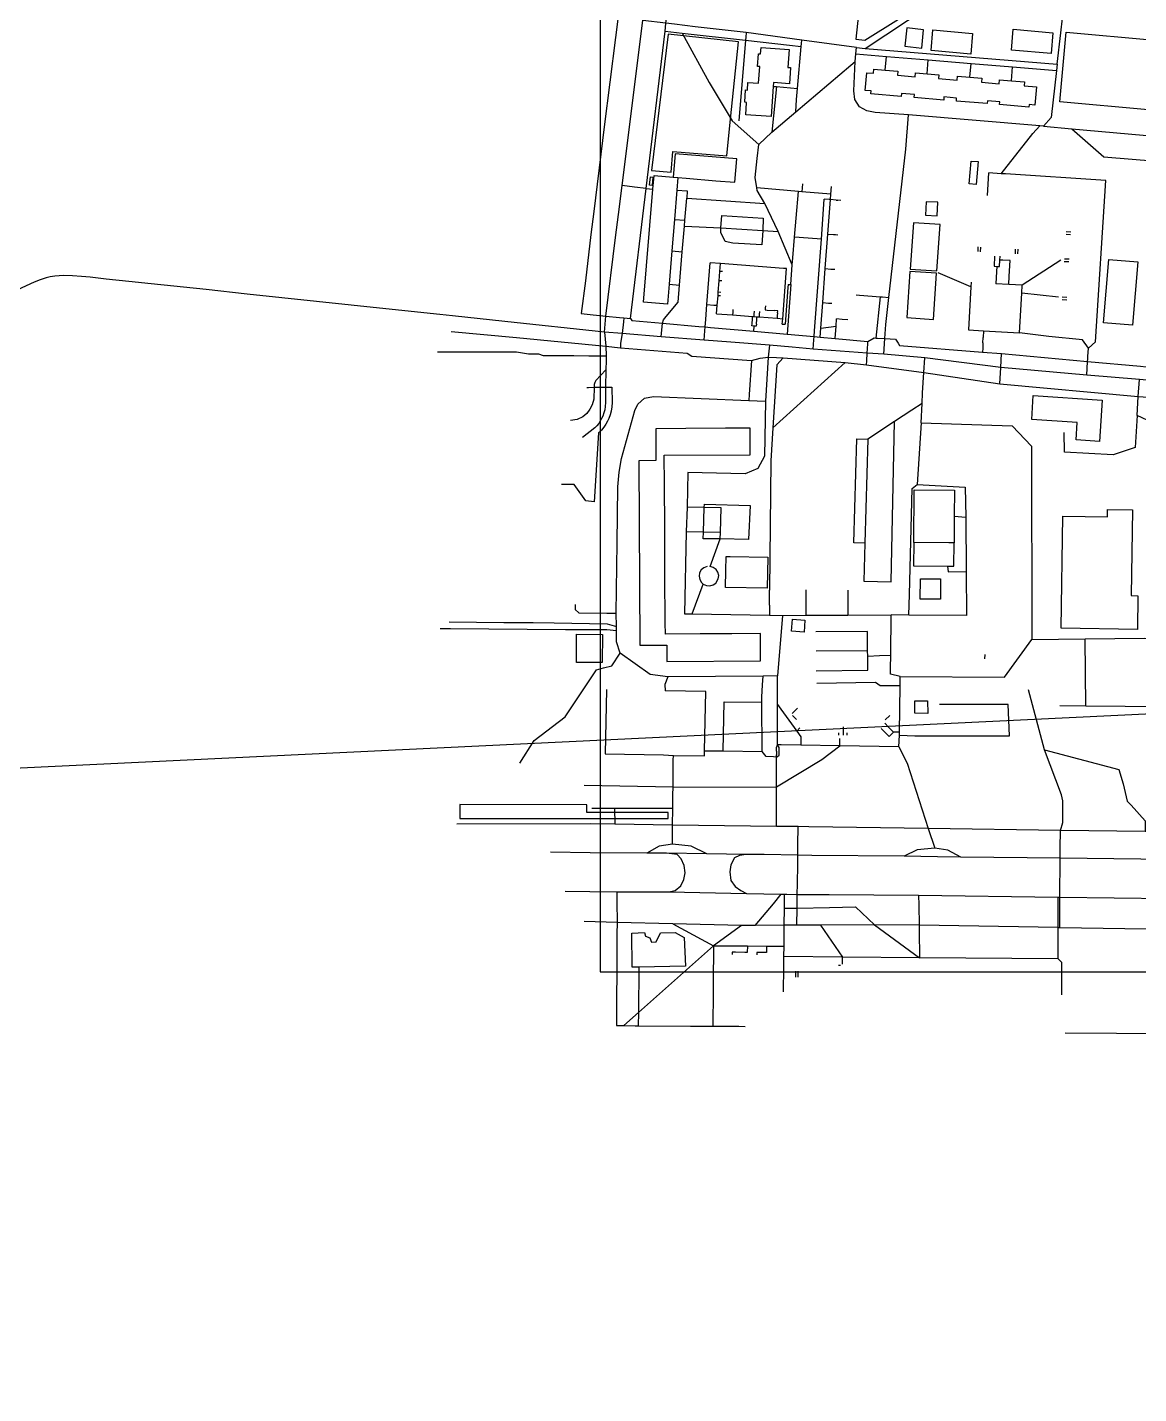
# Model space of a CAD drawing. Header units: metres. Extents: x -2626 to 1483, y -1332 to 1229.
# Drawn here: x -1226 to -606, y -1182 to -419 of the extents above; entities that cross this region are included whole.
import ezdxf

# ---------------------------------------------------------------- set-up
doc = ezdxf.new("R2010")
doc.units = ezdxf.units.M
for name, color, linetype in [('OSM_BUILDING', 8, 'Continuous'), ('OSM_GREEN_EXISTING', 94, 'Continuous'), ('OSM_HYDROGRAPHY', 5, 'Continuous'), ('OSM_ROAD_LOCAL', 9, 'Continuous'), ('OSM_ROAD_MAJOR', 30, 'Continuous'), ('SITE_BORDER', 3, 'Continuous')]:
    doc.layers.add(name, color=color, linetype=linetype)

msp = doc.modelspace()

# ---------------------------------------------------------------- linework, layer by layer
at = {"layer": 'OSM_BUILDING'}
for points in [[(-699.718, -433.79), (-721.87, -431.808), (-720.839, -420.264), (-698.687, -422.246)], [(-654.814, -433.523), (-676.966, -431.541), (-675.934, -419.986), (-653.782, -421.968)], [(-646.38, -421.556), (-597.024, -426.064), (-600.569, -464.926), (-649.925, -460.429)], [(-811.154, -468.644), (-825.284, -467.709), (-824.821, -460.763), (-825.891, -460.696), (-825.434, -453.805), (-824.365, -453.872), (-824.084, -449.631), (-818.094, -450.02), (-817.487, -440.825), (-818.725, -440.736), (-818.25, -433.612), (-817.012, -433.701), (-816.775, -430.161), (-801.144, -431.196), (-801.813, -441.259), (-800.325, -441.36), (-800.919, -450.343), (-809.897, -449.742), (-810.041, -451.913)], [(-758.54, -454.117), (-757.721, -444.209), (-754.02, -444.521), (-753.826, -442.206), (-747.424, -442.74), (-740.44, -443.319), (-740.634, -445.623), (-730.768, -446.447), (-730.586, -444.254), (-724.096, -444.799), (-717.438, -445.356), (-717.619, -447.538), (-707.271, -448.395), (-707.09, -446.202), (-700.131, -446.781), (-693.51, -447.326), (-693.691, -449.53), (-683.775, -450.354), (-683.594, -448.128), (-677.022, -448.673), (-669.682, -449.285), (-669.87, -451.501), (-663.042, -452.068), (-663.886, -462.265), (-667.081, -461.998), (-667.2, -463.423), (-683.656, -462.054), (-683.531, -460.529), (-690.334, -459.961), (-690.465, -461.486), (-707.715, -460.05), (-707.571, -458.336), (-714.63, -457.746), (-714.774, -459.471), (-731.255, -458.102), (-731.105, -456.343), (-738.327, -455.742), (-738.47, -457.501), (-755.496, -456.076), (-755.352, -454.384)], [(-831.449, -505.39), (-830.355, -492.299), (-864.749, -489.438), (-865.837, -502.518), (-863.167, -502.741), (-858.578, -503.12), (-841.984, -504.511)], [(-695.561, -493.858), (-696.705, -506.559), (-700.569, -506.214), (-699.425, -493.513)], [(-876.491, -501.639), (-865.837, -502.518), (-863.167, -502.741), (-863.761, -509.854), (-865.118, -526.14), (-866.575, -543.64), (-868.125, -562.23), (-869.051, -573.329), (-882.368, -572.216), (-877.129, -509.264)], [(-718.382, -524.037), (-718.082, -516.545), (-724.615, -516.278), (-724.915, -523.78)], [(-664.755, -624.346), (-626.247, -626.974), (-627.816, -650.039), (-640.859, -649.148), (-640.202, -639.542), (-665.668, -637.805)], [(-869.332, -763.774), (-869.276, -772.913), (-817.056, -772.602), (-817.144, -757.284), (-832.981, -757.384), (-850.737, -757.529), (-870.188, -757.607), (-870.226, -751.228), (-870.382, -724.823), (-870.545, -698.129), (-870.689, -674.017), (-870.782, -657.731), (-822.796, -657.442), (-822.883, -642.647), (-836.563, -642.725), (-858.828, -642.859), (-875.578, -642.959), (-875.472, -660.737), (-885.032, -660.792), (-884.413, -763.863)], [(-606.602, -754.958), (-649.187, -754.334), (-648.262, -691.795), (-623.402, -692.162), (-623.34, -688.021), (-609.466, -688.233), (-610.172, -736.089), (-606.327, -736.145)], [(-812.973, -714.693), (-813.342, -732.004), (-836.538, -731.514), (-836.338, -722.085), (-836.169, -714.204), (-834.044, -714.248)], [(-727.76, -726.727), (-716.562, -726.827), (-716.65, -738.037), (-727.948, -738.126)], [(-792.316, -749.748), (-792.741, -756.427), (-799.668, -755.982), (-799.249, -749.314)], [(-919.795, -773.403), (-919.726, -757.674), (-905.302, -757.73), (-905.37, -773.47)], [(-730.83, -794.777), (-723.884, -794.777), (-723.634, -801.901), (-730.886, -801.768)]]:
    msp.add_lwpolyline(points, close=True, dxfattribs=at)
at = {"layer": 'OSM_GREEN_EXISTING'}
for points in [[(-758.728, -425.986), (-739.958, -414.242), (-762.323, -411.559), (-763.836, -425.407)], [(-727.066, -430.439), (-725.984, -420.231), (-735.35, -419.24), (-736.438, -429.448)], [(-867.019, -499.791), (-866.043, -488.136), (-835.826, -490.652), (-834.306, -475.557), (-829.436, -427.033), (-868.625, -422.68), (-877.973, -498.878)], [(-877.197, -502.53), (-877.585, -507.216), (-878.973, -507.038), (-878.404, -502.385)], [(-838.57, -523.87), (-815.506, -525.428), (-815.843, -532.218), (-816.287, -540.378), (-832.512, -539.332), (-836.701, -538.374), (-839.233, -533.499), (-839.296, -530.727)], [(-716.819, -529.035), (-731.699, -528.022), (-733.462, -553.848), (-718.582, -554.861)], [(-622.658, -548.493), (-606.402, -549.84), (-609.335, -585.151), (-625.591, -583.793)], [(-718.732, -556.13), (-733.606, -555.106), (-735.369, -580.943), (-720.489, -581.956)], [(-708.841, -677.246), (-708.928, -691.717), (-709.022, -706.589), (-711.842, -706.567), (-731.518, -706.445), (-731.336, -677.101)], [(-822.877, -685.75), (-823.677, -704.853), (-839.627, -704.407), (-849.093, -704.419), (-848.856, -700.678), (-848.524, -686.964), (-848.412, -685.027)], [(-731.518, -706.445), (-731.599, -719.502), (-712.611, -719.625), (-709.109, -719.647), (-709.022, -706.589)], [(-984.938, -852.674), (-984.913, -860.511), (-868.625, -860.489), (-868.669, -857.104), (-914.061, -857.227), (-914.086, -852.897)], [(-888.845, -924.564), (-881.743, -924.219), (-881.218, -926.156), (-878.936, -927.191), (-877.841, -929.562), (-875.359, -929.44), (-872.908, -924.386), (-864.736, -924.219), (-859.716, -927.024), (-858.984, -942.876), (-885.019, -943.466), (-888.62, -943.555)]]:
    msp.add_lwpolyline(points, close=True, dxfattribs=at)
at = {"layer": 'OSM_HYDROGRAPHY'}
msp.add_lwpolyline([(-2626.096, -1181.601), (-2483.887, -1047.405), (-1861.379, -823.308), (-1564.886, -827.672), (-1234.075, -832.347), (-121.314, -779.025)], dxfattribs=at)
at = {"layer": 'OSM_ROAD_LOCAL'}
for points in [[(-879.461, -276.083), (-882.462, -299.694), (-883.975, -311.561), (-885.388, -324.652), (-904.408, -474.466)], [(-889.677, -581.344), (-880.918, -508.919), (-870.345, -421.055), (-870.126, -419.062), (-869.863, -416.635), (-869.576, -413.875), (-865.712, -385.522), (-865.262, -381.882), (-864.811, -378.252), (-864.718, -377.473), (-858.615, -328.047), (-854.739, -295.464), (-854.658, -294.874), (-854.258, -291.791), (-853.707, -287.616), (-853.388, -285.201), (-853.013, -282.328)], [(-897.417, -531.896), (-896.361, -523.447), (-894.323, -507.194), (-882.743, -415.144), (-878.367, -380.245)], [(-758.559, -430.628), (-723.521, -407.463)], [(-763.467, -430.216), (-794.06, -425.964), (-824.984, -421.845), (-853.62, -418.528), (-865.162, -417.181), (-869.863, -416.635), (-882.743, -415.144)], [(-651.482, -439.534), (-649.437, -421.912), (-648.493, -413.797)], [(-870.345, -421.055), (-860.873, -422.135), (-825.353, -426.075), (-800.856, -428.792), (-794.366, -429.504)], [(-860.873, -422.135), (-845.642, -449.597), (-832.925, -471.037), (-818.075, -484.34)], [(-824.984, -421.845), (-825.197, -424.305), (-825.353, -426.075), (-829.248, -471.137)], [(-797.292, -466.017), (-796.961, -459.193), (-796.417, -452.97), (-794.366, -429.504), (-794.229, -427.923), (-794.06, -425.964)], [(-651.482, -439.534), (-651.85, -443.018), (-654.72, -469.189), (-658.984, -474.099), (-661.204, -473.909), (-734.388, -467.753), (-753.045, -466.473), (-757.74, -465.471), (-761.848, -463.2), (-764.449, -459.182), (-765.037, -454.351), (-764.218, -437.998), (-763.799, -433.701), (-763.467, -430.216)], [(-763.799, -433.701), (-746.792, -435.126), (-723.452, -437.063), (-699.487, -439.055), (-676.378, -440.981), (-651.85, -443.018)], [(-763.467, -430.216), (-758.559, -430.628), (-651.482, -439.534)], [(-800.112, -562.531), (-799.368, -551.532), (-807.165, -532.797), (-814.724, -517.257), (-818.913, -509.999), (-819.132, -508.552), (-820.026, -502.752), (-818.913, -492.143), (-818.075, -484.34), (-810.772, -477.438), (-797.292, -466.017), (-766.568, -439.99), (-764.218, -437.998)], [(-747.424, -442.74), (-746.792, -435.126)], [(-724.096, -444.799), (-723.452, -437.063)], [(-700.131, -446.781), (-699.487, -439.055)], [(-677.022, -448.673), (-676.378, -440.981)], [(-808.184, -451.935), (-810.772, -477.438)], [(-810.041, -451.913), (-808.184, -451.935), (-796.417, -452.97)], [(-748.274, -601.359), (-747.599, -592.665), (-747.18, -584.784), (-745.461, -569.755), (-735.988, -486.967), (-734.388, -467.753)], [(-904.408, -474.466), (-910.141, -521.777), (-911.698, -534.623), (-914.824, -560.304), (-917.119, -578.694)], [(-682.762, -500.581), (-665.018, -478.128), (-661.204, -473.909)], [(-658.984, -474.099), (-643.272, -475.49), (-594.998, -479.809)], [(-643.272, -475.49), (-625.366, -491.175), (-596.036, -493.535), (-593.679, -493.713)], [(-690.315, -512.76), (-689.608, -500.147)], [(-634.957, -613.003), (-634.469, -605.344), (-634.381, -604.031), (-634.3, -602.717), (-634, -597.975), (-629.955, -594.413), (-624.228, -504.311), (-680.267, -500.737), (-682.762, -500.581), (-689.608, -500.147)], [(-880.918, -508.919), (-887.464, -508.073), (-894.323, -507.194)], [(-880.918, -508.919), (-877.129, -509.264)], [(-863.761, -509.854), (-858.053, -510.211), (-858.24, -514.318)], [(-777.716, -512.092), (-794.047, -510.7), (-795.823, -510.545), (-819.132, -508.552)], [(-799.368, -551.532), (-799.018, -547.514), (-798.03, -536.037), (-797.111, -525.45), (-795.823, -510.545)], [(-793.672, -506.303), (-794.047, -510.7)], [(-783.775, -591.819), (-783.393, -586.843), (-782.312, -572.55), (-780.868, -553.547), (-779.398, -534.278), (-777.941, -515.075), (-777.716, -512.092), (-777.379, -507.695)], [(-872.427, -591.641), (-871.827, -584.06), (-871.189, -582.257), (-869.67, -580.353), (-863.073, -572.282), (-862.286, -562.809), (-860.741, -544.274), (-859.535, -529.87), (-859.253, -526.497), (-858.24, -514.318), (-814.724, -517.257)], [(-787.608, -598.543), (-787.226, -593.344), (-787.089, -591.53), (-786.851, -588.301), (-783.081, -537.172), (-781.436, -514.808)], [(-774.778, -515.309), (-777.941, -515.075), (-778.779, -515.008), (-781.436, -514.808)], [(-774.778, -515.309), (-773.809, -515.387)], [(-772.296, -515.498), (-773.809, -515.387)], [(-865.118, -526.14), (-859.253, -526.497)], [(-904.195, -589.047), (-903.376, -580.108), (-897.968, -536.293), (-897.417, -531.896)], [(-859.535, -529.87), (-839.296, -530.727)], [(-839.296, -530.727), (-815.843, -532.218)], [(-815.843, -532.218), (-807.165, -532.797)], [(-643.791, -533.165), (-646.342, -533.02)], [(-783.081, -537.172), (-785.425, -536.994), (-798.03, -536.037)], [(-779.398, -534.278), (-776.235, -534.512)], [(-776.235, -534.512), (-775.272, -534.59)], [(-775.272, -534.59), (-773.94, -534.69)], [(-695.661, -541.469), (-695.804, -544.018)], [(-646.455, -534.334), (-643.904, -534.478)], [(-866.575, -543.64), (-860.741, -544.274)], [(-694.204, -544.119), (-694.06, -541.558)], [(-686.338, -546.534), (-686.663, -552.301), (-685.125, -552.39), (-683.587, -552.479), (-683.381, -548.794), (-683.262, -546.712)], [(-681.805, -548.883), (-683.381, -548.794)], [(-678.21, -557.766), (-677.716, -549.117), (-681.805, -548.883)], [(-674.797, -542.683), (-674.94, -545.232)], [(-673.34, -545.321), (-673.196, -542.772)], [(-649.443, -548.805), (-670.914, -562.842)], [(-644.792, -548.382), (-647.343, -548.237)], [(-848.537, -593.522), (-848.143, -588.357), (-847.974, -586.153), (-847.655, -581.912), (-847.024, -573.607), (-845.254, -550.297)], [(-804.201, -553.425), (-839.421, -550.742), (-845.254, -550.297)], [(-841.547, -578.75), (-841.19, -574.052), (-840.784, -568.676), (-840.64, -566.783), (-840.152, -560.382), (-839.752, -555.128), (-839.421, -550.742)], [(-838.302, -555.239), (-839.752, -555.128)], [(-804.902, -584.494), (-804.676, -581.555), (-802.551, -553.547), (-804.201, -553.425)], [(-780.868, -553.547), (-777.704, -553.792)], [(-777.704, -553.792), (-776.735, -553.859)], [(-776.735, -553.859), (-775.591, -553.948)], [(-699.612, -563.744), (-717.781, -555.952)], [(-685.288, -555.206), (-685.669, -561.996)], [(-685.125, -552.39), (-685.288, -555.206)], [(-647.455, -549.551), (-644.904, -549.696)], [(-868.125, -562.23), (-862.286, -562.809)], [(-838.714, -560.483), (-840.152, -560.382)], [(-801.738, -564.078), (-803.301, -584.617)], [(-800.112, -562.531), (-802.213, -590.194)], [(-801.613, -562.419), (-801.738, -564.078)], [(-801.613, -562.419), (-800.112, -562.531)], [(-699.468, -561.217), (-699.612, -563.744), (-700.988, -587.789), (-692.516, -588.279), (-672.433, -589.426), (-671.17, -567.306), (-670.914, -562.842), (-678.479, -562.408), (-685.669, -561.996)], [(-678.479, -562.408), (-678.21, -557.766)], [(-839.358, -568.776), (-840.784, -568.676)], [(-839.214, -566.895), (-840.64, -566.783)], [(-763.58, -568.241), (-761.717, -568.386)], [(-761.717, -568.386), (-750.018, -569.277)], [(-752.426, -592.353), (-750.018, -569.277)], [(-750.018, -569.277), (-748.924, -569.399), (-745.461, -569.755)], [(-650.612, -569.511), (-671.17, -567.306)], [(-648.674, -570.813), (-646.123, -570.958)], [(-646.017, -569.644), (-648.568, -569.499)], [(-917.119, -578.694), (-912.167, -579.162), (-903.376, -580.108), (-895.704, -580.787), (-893.335, -581.01), (-889.677, -581.344)], [(-847.024, -573.607), (-843.072, -573.908)], [(-843.072, -573.908), (-841.884, -573.997)], [(-841.884, -573.997), (-841.19, -574.052)], [(-841.547, -578.75), (-832.681, -579.429), (-821.464, -580.286), (-820.645, -580.342), (-819.051, -580.464), (-817.844, -580.553), (-807.784, -581.322), (-804.676, -581.555)], [(-832.449, -576.357), (-832.581, -578.06), (-832.681, -579.429)], [(-820.645, -580.342), (-820.539, -578.973), (-820.407, -577.292)], [(-817.613, -577.514), (-817.738, -579.184), (-817.844, -580.553)], [(-814.368, -575.577), (-814.455, -576.635), (-813.323, -576.724)], [(-814.268, -574.275), (-814.368, -575.577)], [(-813.323, -576.724), (-809.272, -577.036)], [(-807.553, -578.294), (-807.465, -577.18), (-809.272, -577.036)], [(-807.553, -578.294), (-807.678, -579.952), (-807.784, -581.322)], [(-782.312, -572.55), (-779.142, -572.783)], [(-779.142, -572.783), (-778.198, -572.861)], [(-778.198, -572.861), (-777.216, -572.939)], [(-893.335, -581.01), (-893.591, -583.203), (-894.291, -589.782), (-895.21, -595.192), (-895.173, -597.797)], [(-889.677, -581.344), (-888.952, -582.557), (-871.827, -584.06), (-851.475, -585.841), (-847.974, -586.153), (-844.923, -586.42), (-820.876, -588.546), (-802.213, -590.194), (-787.089, -591.53), (-783.775, -591.819), (-775.409, -592.554), (-757.059, -594.179)], [(-819.357, -584.494), (-819.457, -585.763), (-820.657, -585.674), (-821.864, -585.574), (-821.77, -584.316)], [(-821.77, -584.316), (-821.564, -581.622)], [(-821.564, -581.622), (-821.464, -580.286)], [(-820.876, -588.546), (-820.657, -585.674)], [(-819.357, -584.494), (-819.157, -581.8)], [(-819.157, -581.8), (-819.051, -580.464)], [(-804.902, -584.494), (-803.301, -584.617)], [(-783.393, -586.843), (-774.884, -585.652)], [(-775.409, -592.554), (-774.884, -585.652), (-774.584, -581.667)], [(-771.483, -581.934), (-774.584, -581.667)], [(-768.325, -582.201), (-771.483, -581.934)], [(-989.715, -588.635), (-953.326, -592.108), (-903.451, -596.862), (-895.173, -597.797), (-858.021, -600.78), (-855.339, -602.372), (-822.058, -604.843), (-817.169, -603.474)], [(-904.195, -589.047), (-903.451, -596.862), (-903.188, -602.183), (-903.238, -604.843), (-903.413, -610.153), (-908.959, -616.109), (-909.603, -617.066), (-909.947, -618.202), (-909.978, -619.838), (-910.116, -626.539), (-911.041, -629.523), (-912.323, -632.117), (-914.067, -634.443), (-916.275, -636.302), (-919.463, -637.838), (-923.152, -638.417)], [(-757.896, -607.303), (-757.765, -605.144), (-757.421, -600.725), (-757.14, -595.626), (-757.059, -594.179)], [(-757.059, -594.179), (-753.67, -592.264), (-752.426, -592.353), (-751.7, -592.398), (-747.599, -592.665), (-741.778, -592.899), (-740.296, -595.147), (-739.389, -596.539), (-693.103, -600.135), (-682.543, -600.914), (-634.469, -605.344), (-604.92, -608.06), (-601.688, -608.328), (-525.541, -614.684), (-516.443, -615.474), (-485.895, -617.879), (-463.786, -619.738), (-407.24, -623.89), (-348.518, -628.989), (-345.548, -627.597)], [(-692.853, -595.092), (-692.703, -592.086)], [(-692.516, -588.279), (-692.703, -592.086)], [(-634, -597.975), (-637.333, -593.277), (-656.027, -591.507), (-672.433, -589.426)], [(-997.374, -600.045), (-994.31, -600.09), (-993.222, -600.09), (-953.376, -600.09), (-946.611, -601.103), (-940.984, -601.081), (-938.464, -602.083), (-921.301, -602.027), (-912.842, -602.238), (-903.188, -602.183)], [(-812.11, -596.394), (-812.742, -603.007), (-813.136, -609.207), (-814.286, -627.486)], [(-692.853, -595.092), (-692.997, -598.019), (-693.103, -600.135)], [(-683.475, -617.923), (-682.975, -608.862), (-682.543, -600.914)], [(-903.413, -610.153), (-903.62, -619.749), (-903.682, -628.332)], [(-822.058, -604.843), (-823.315, -623.779), (-823.54, -627.118)], [(-817.169, -603.474), (-812.742, -603.007), (-808.121, -603.263), (-804.408, -603.296)], [(-804.408, -603.296), (-807.934, -607.37), (-810.091, -642.492), (-811.216, -660.848), (-811.967, -732.994)], [(-810.091, -642.492), (-769.863, -605.945)], [(-804.408, -603.296), (-769.863, -605.945), (-757.896, -607.303), (-725.922, -611.656), (-683.475, -617.923), (-606.196, -624.881), (-542.228, -629.322), (-536.689, -629.734), (-526.316, -630.235), (-518.382, -630.981), (-465.143, -635.957), (-444.391, -637.538), (-432.306, -638.506), (-419.295, -639.542), (-367.907, -643.093), (-363.93, -643.36), (-360.598, -643.583), (-349.556, -644.685), (-346.142, -645.03)], [(-727.36, -639.597), (-726.804, -628.844), (-726.653, -622.944), (-725.922, -611.656), (-725.39, -603.441)], [(-597.955, -639.709), (-606.759, -635.601), (-606.196, -624.881), (-605.533, -615.53)], [(-914.005, -619.894), (-913.036, -619.883), (-909.978, -619.838), (-903.62, -619.749), (-900.562, -619.704), (-900.018, -619.704), (-899.893, -628.343), (-899.993, -630.814), (-900.394, -633.118), (-901.019, -635.122), (-901.794, -637.226), (-902.544, -638.818), (-903.407, -640.477), (-904.458, -642.102), (-905.808, -643.783), (-906.996, -644.929), (-907.421, -645.319), (-909.872, -683.791), (-914.549, -683.268), (-921.014, -674.028), (-925.028, -674.006), (-928.073, -673.995)], [(-804.708, -747.121), (-807.54, -780.962), (-815.581, -781.062), (-868.876, -781.507), (-878.598, -780.06), (-895.454, -768.216), (-897.424, -761.926), (-897.392, -755.614), (-897.436, -753.288), (-897.58, -745.919), (-897.174, -706.812), (-896.642, -675.375), (-895.961, -667.238), (-894.591, -659.624), (-887.17, -632.751), (-885.5, -629.278), (-881.83, -625.816), (-876.81, -625.003), (-823.54, -627.118), (-814.286, -627.486)], [(-903.682, -628.332), (-903.732, -630.525), (-904.032, -632.384), (-904.508, -634.076), (-905.164, -635.913), (-905.783, -637.304), (-906.49, -638.684), (-907.352, -640.009), (-908.453, -641.378), (-909.622, -642.514), (-916.462, -647.813)], [(-814.286, -627.486), (-814.868, -658.266), (-818.532, -665.201), (-825.634, -668.128), (-857.584, -667.461), (-857.971, -686.83), (-858.534, -700.511), (-859.547, -746.197), (-859.491, -746.197), (-855.245, -746.275), (-812.11, -746.998)], [(-726.804, -628.844), (-732.506, -632.595), (-742.259, -639.007), (-757.209, -648.848), (-758.791, -706.823), (-759.366, -727.985), (-744.11, -728.397)], [(-744.11, -728.397), (-742.259, -639.007)], [(-727.36, -639.597), (-729.58, -674.151), (-702.745, -675.487), (-702.357, -692.374), (-702.188, -722.708), (-702.051, -747.254), (-734.188, -746.965), (-744.091, -746.876)], [(-727.36, -639.597), (-676.585, -641.267), (-665.849, -652.677), (-665.562, -760.691)], [(-606.759, -635.601), (-607.821, -653.345), (-620.095, -657.497), (-647.355, -656.05), (-647.486, -644.996)], [(-758.791, -706.823), (-764.93, -706.656), (-763.348, -648.681), (-757.209, -648.848)], [(-733.906, -735.51), (-732.462, -676.377), (-729.58, -674.151)], [(-845.254, -719.781), (-839.627, -704.407), (-839.483, -700.801), (-839.002, -687.175), (-848.524, -686.964), (-857.971, -686.83)], [(-708.928, -691.717), (-702.357, -692.374)], [(-839.483, -700.801), (-848.856, -700.678), (-858.534, -700.511)], [(-846.905, -719.836), (-848.687, -720.515), (-850.125, -721.762), (-851.05, -723.421), (-851.356, -725.302), (-851, -727.172), (-850.025, -728.809), (-848.993, -729.733), (-847.267, -730.534), (-845.367, -730.69), (-843.529, -730.178), (-841.978, -729.087), (-840.621, -726.783), (-840.402, -724.89), (-840.846, -723.042), (-841.897, -721.45), (-843.428, -720.326), (-845.254, -719.781)], [(-712.611, -719.625), (-712.323, -722.909), (-702.188, -722.708)], [(-855.245, -746.275), (-848.993, -729.733)], [(-812.054, -741.366), (-811.967, -732.994)], [(-791.759, -732.916), (-791.703, -747.065)], [(-768.332, -733.106), (-768.275, -746.976)], [(-734.188, -746.965), (-733.906, -735.51)], [(-920.564, -740.987), (-920.582, -741.733), (-920.557, -743.826), (-918.457, -745.707), (-902.794, -745.963), (-897.58, -745.919)], [(-812.054, -741.366), (-812.11, -746.998)], [(-812.11, -746.998), (-804.708, -747.121)], [(-804.708, -747.121), (-791.703, -747.065), (-768.275, -746.976), (-744.091, -746.876)], [(-739.071, -781.251), (-744.46, -780.027), (-744.423, -776.576), (-744.341, -769.374), (-744.091, -746.876)], [(-995.829, -754.468), (-990.202, -754.401), (-925.897, -754.935), (-902.769, -754.98), (-897.392, -755.614)], [(-990.902, -750.783), (-960.391, -751.039), (-956.021, -751.073), (-943.997, -751.184), (-932.193, -751.284), (-902.676, -751.885), (-897.436, -753.288)], [(-785.926, -778.068), (-757.134, -777.767), (-757.215, -769.897), (-757.246, -766.913), (-757.359, -756.071), (-786.113, -756.36)], [(-739.802, -820.447), (-739.546, -813.957), (-739.521, -812.321), (-739.146, -786.383), (-739.102, -783.378), (-739.071, -781.251), (-680.905, -781.708), (-665.562, -760.691), (-635.713, -760.29), (-602.651, -759.845), (-595.973, -760.112)], [(-635.463, -797.738), (-635.713, -760.29)], [(-951.413, -829.72), (-943.478, -816.907), (-926.041, -803.782), (-908.684, -777.544), (-904.689, -776.387), (-900.081, -775.262), (-895.454, -768.216)], [(-757.246, -766.913), (-785.944, -767.214)], [(-757.215, -769.897), (-750.587, -769.63), (-744.341, -769.374)], [(-691.728, -771.455), (-691.715, -768.984)], [(-868.876, -781.507), (-870.445, -785.771), (-870.37, -789.2)], [(-848.255, -822.729), (-846.086, -822.84), (-837.889, -822.785), (-816.162, -823.041), (-816.287, -795.511), (-816.3, -792.751), (-816.018, -785.827), (-815.581, -781.062)], [(-807.628, -819.334), (-807.54, -796.981), (-807.515, -791.938), (-807.54, -780.962)], [(-739.146, -786.383), (-750.294, -786.55), (-752.888, -784.569), (-785.613, -785.125)], [(-903.113, -788.61), (-903.751, -824.466), (-871.258, -825.067), (-865.699, -825.289), (-848.305, -825.456), (-848.255, -822.729), (-847.668, -789.6), (-870.37, -789.2)], [(-649.643, -867.201), (-648.312, -862.771), (-648.237, -853.108), (-648.249, -850.648), (-649.068, -847.353), (-658.484, -822.25), (-667.5, -788.721)], [(-837.889, -822.785), (-837.332, -795.322), (-816.287, -795.511)], [(-807.54, -796.981), (-805.752, -799.43), (-796.842, -811.708), (-794.51, -814.925), (-794.529, -816.261), (-794.579, -819.545)], [(-799.331, -801.868), (-796.498, -798.895)], [(-739.546, -813.957), (-730.986, -814.347), (-678.017, -814.347), (-678.773, -796.836), (-717.056, -796.836)], [(-513.555, -798.818), (-569.626, -798.317), (-635.463, -797.738), (-649.962, -797.615)], [(-796.874, -805.274), (-799.237, -802.981)], [(-747.661, -807.333), (-745.579, -809.46)], [(-747.455, -805.441), (-744.929, -803.048)], [(-795.085, -809.972), (-796.842, -811.708)], [(-773.29, -813.946), (-773.277, -812.699)], [(-772.721, -819.89), (-772.714, -818.788), (-772.683, -815.927)], [(-770.945, -812.721), (-770.964, -813.968)], [(-770.92, -810.695), (-770.945, -812.721)], [(-770.908, -809.359), (-770.92, -810.695)], [(-768.625, -813.99), (-768.619, -812.744)], [(-749.681, -810.272), (-748.08, -811.909)], [(-746.955, -813.055), (-748.08, -811.909)], [(-746.955, -813.055), (-745.317, -814.725)], [(-744.454, -810.606), (-745.579, -809.46)], [(-744.454, -810.606), (-742.816, -812.276), (-745.317, -814.725)], [(-739.521, -812.321), (-742.816, -812.276)], [(-808.078, -826.224), (-809.828, -826.035), (-813.967, -825.835), (-816.162, -823.041)], [(-808.153, -864.952), (-808.14, -851.227), (-808.134, -847.82), (-808.121, -842.922), (-808.078, -826.224), (-806.602, -825.256), (-806.583, -820.881), (-807.628, -819.334)], [(-808.121, -842.922), (-782.731, -827.627), (-772.721, -819.89)], [(-808.053, -822.874), (-808.071, -825.033)], [(-808.053, -822.874), (-808.046, -820.926), (-807.628, -819.334)], [(-739.802, -820.447), (-772.721, -819.89), (-794.579, -819.545), (-805.552, -819.367), (-807.628, -819.334)], [(-739.802, -820.447), (-735.138, -829.698), (-723.415, -866.077), (-719.738, -877.153)], [(-658.484, -822.25), (-617.1, -833.16), (-614.662, -841.086), (-612.267, -850.77), (-610.11, -853.141), (-602.232, -861.802), (-602.238, -863.717), (-602.238, -867.702)], [(-866.156, -874.804), (-866.143, -864.273), (-866.037, -855), (-865.987, -850.692), (-865.949, -847.364), (-865.899, -843.011), (-865.731, -827.972), (-865.699, -825.289)], [(-808.078, -826.224), (-808.071, -825.033)], [(-865.899, -843.011), (-915.53, -842.065)], [(-865.899, -843.011), (-808.121, -842.922)], [(-866.037, -855), (-898.555, -855.012), (-911.185, -854.934)], [(-898.555, -855.012), (-898.424, -863.739)], [(-307.215, -872.043), (-344.904, -871.142), (-364.574, -870.875), (-444.398, -869.806), (-490.171, -869.194), (-496.817, -869.105), (-602.238, -867.702), (-649.643, -867.201), (-723.415, -866.077), (-790.127, -865.186), (-795.992, -864.975), (-808.153, -864.952), (-866.143, -864.273), (-898.424, -863.739), (-912.085, -863.572), (-986.613, -863.639)], [(-796.736, -920.044), (-796.605, -910.549), (-796.661, -908.233), (-796.505, -902.979), (-796.423, -897.09), (-796.28, -886.181), (-796.211, -880.927), (-796.129, -875.172), (-795.992, -864.975)], [(-649.725, -877.019), (-649.643, -867.201)], [(-846.999, -880.292), (-855.758, -876.062), (-866.156, -874.804), (-873.621, -876.062), (-880.499, -879.825)], [(-649.762, -888.163), (-649.75, -882.73), (-649.725, -877.019)], [(-868.282, -901.432), (-864.649, -900.675), (-861.567, -898.204), (-859.797, -894.508), (-859.041, -890.834), (-859.647, -886.771), (-861.26, -883.131), (-863.674, -880.693), (-869.595, -879.88)], [(-824.99, -880.693), (-828.804, -881.127), (-831.58, -882.552), (-833.644, -886.37), (-834.275, -890.344), (-833.587, -895.098), (-831.224, -898.46), (-828.079, -900.675), (-824.903, -902.345)], [(-705.208, -882.029), (-712.461, -878.244), (-719.738, -877.153), (-729.648, -878.032), (-736.945, -881.572)], [(-649.912, -899.072), (-649.762, -888.163)], [(-649.937, -911.417), (-649.925, -904.46), (-649.912, -899.072)], [(-897.211, -901.387), (-897.23, -907.031), (-897.099, -918.553), (-897.28, -925.054), (-897.299, -931.165), (-897.436, -976.038), (-893.41, -976.138), (-887.126, -976.183), (-885.282, -976.194), (-856.102, -976.394), (-843.71, -976.45), (-829.098, -976.539), (-825.678, -976.584)], [(-820.113, -920.211), (-809.822, -908.122), (-805.464, -902.757)], [(-803.851, -902.79), (-803.901, -908.167), (-803.926, -910.527), (-804.014, -920.011), (-804.032, -922.07), (-804.126, -931.878), (-804.183, -937.622)], [(-728.761, -903.324), (-728.667, -908.946), (-728.479, -920.022), (-728.429, -923.117), (-728.223, -938.323)], [(-650.894, -938.813), (-650.888, -924.453), (-650.881, -921.325), (-650.875, -909.759), (-650.875, -904.449)], [(-646.992, -980.09), (-589.715, -980.591), (-589.496, -933.748), (-589.44, -922.371), (-589.383, -910.282), (-589.358, -905.261)], [(-803.926, -910.527), (-796.605, -910.549), (-778.598, -910.271), (-764.067, -909.903), (-753.495, -919.877), (-728.223, -938.323)], [(-649.9, -921.358), (-649.937, -911.417)], [(-650.881, -921.325), (-728.479, -920.022), (-753.495, -919.877), (-783.544, -920.056), (-796.736, -920.044), (-804.014, -920.011), (-820.113, -920.211), (-827.591, -920.234), (-866.093, -919.299), (-897.099, -918.553), (-915.487, -917.941)], [(-866.093, -919.299), (-843.297, -931.521), (-885.225, -968.825), (-893.41, -976.138)], [(-827.591, -920.234), (-843.297, -931.521)], [(-783.544, -920.056), (-771.32, -937.922)], [(-650.881, -921.325), (-649.9, -921.358), (-589.44, -922.371), (-527.216, -923.451), (-453.645, -924.686), (-438.064, -925.143), (-373.871, -926.601), (-357.747, -926.846), (-339.302, -927.369)], [(-843.297, -931.521), (-843.491, -952.628), (-843.535, -957.036), (-843.71, -976.45)], [(-843.297, -931.521), (-824.39, -931.688), (-813.73, -931.789), (-804.126, -931.878)], [(-830.993, -935.228), (-832.856, -935.206), (-832.868, -936.497)], [(-825.828, -935.273), (-830.993, -935.228)], [(-824.39, -931.688), (-824.421, -935.284), (-825.828, -935.273)], [(-819.094, -935.362), (-819.107, -936.62)], [(-813.761, -935.418), (-819.094, -935.362)], [(-813.73, -931.789), (-813.761, -935.418)], [(-804.183, -937.622), (-804.239, -943.555)], [(-648.781, -945.091), (-648.768, -940.895), (-650.894, -938.813), (-728.223, -938.323), (-771.32, -937.922), (-804.183, -937.622)], [(-771.358, -941.841), (-771.32, -937.922)], [(-885.019, -943.466), (-885.225, -968.825), (-885.282, -976.194)], [(-804.239, -943.555), (-804.37, -957.359)], [(-772.471, -942.631), (-773.433, -942.62)], [(-648.912, -958.895), (-648.781, -945.091)], [(-797.499, -945.77), (-797.53, -949.021)], [(-796.017, -949.032), (-795.986, -945.782)]]:
    msp.add_lwpolyline(points, dxfattribs=at)
at = {"layer": 'OSM_ROAD_MAJOR'}
for points in [[(-904.195, -589.047), (-959.722, -583.091), (-988.933, -579.941), (-996.073, -579.24), (-1026.147, -576.078), (-1103.713, -567.763), (-1126.585, -565.236), (-1157.265, -562.141), (-1169.644, -560.805), (-1182.437, -559.447), (-1191.221, -558.412), (-1196.179, -558.011), (-1201.119, -557.61), (-1206.214, -557.421), (-1211.116, -557.822), (-1213.636, -558.234), (-1215.899, -558.802), (-1219.251, -559.792), (-1222.596, -561.117), (-1292.515, -593.389)], [(-477.992, -626.617), (-486.507, -625.849), (-517.081, -623.233), (-526.047, -622.476), (-536.438, -621.586), (-545.192, -620.818), (-605.533, -615.53), (-634.957, -613.003), (-682.975, -608.862), (-725.39, -603.441), (-748.274, -601.359), (-757.421, -600.725), (-787.608, -598.543), (-799.456, -597.485), (-812.11, -596.394), (-833.706, -594.68), (-848.537, -593.522), (-872.427, -591.641), (-894.291, -589.782), (-904.195, -589.047)], [(-383.875, -885.769), (-424.371, -885.424), (-649.75, -882.73), (-705.208, -882.029), (-718.213, -881.94), (-736.945, -881.572), (-788.458, -881.127), (-796.211, -880.927), (-815.018, -880.637), (-824.99, -880.693), (-846.999, -880.292), (-869.595, -879.88), (-880.499, -879.825), (-912.173, -879.669), (-934.219, -879.402)], [(-926.141, -901.131), (-912.286, -901.287), (-897.211, -901.387), (-868.282, -901.432), (-824.903, -902.345), (-805.464, -902.757), (-803.851, -902.79), (-802.382, -902.823), (-796.505, -902.979), (-778.811, -902.901), (-728.761, -903.324), (-650.875, -904.449), (-649.925, -904.46), (-589.358, -905.261), (-526.966, -905.951), (-453.389, -906.686), (-423.527, -907.232), (-383.656, -908.356)]]:
    msp.add_lwpolyline(points, dxfattribs=at)
at = {"layer": 'SITE_BORDER'}
msp.add_lwpolyline([(-906.59, -946.216), (906.59, -946.216), (906.59, 946.216), (-906.59, 946.216)], close=True, dxfattribs=at)

doc.saveas('drawing.dxf')
